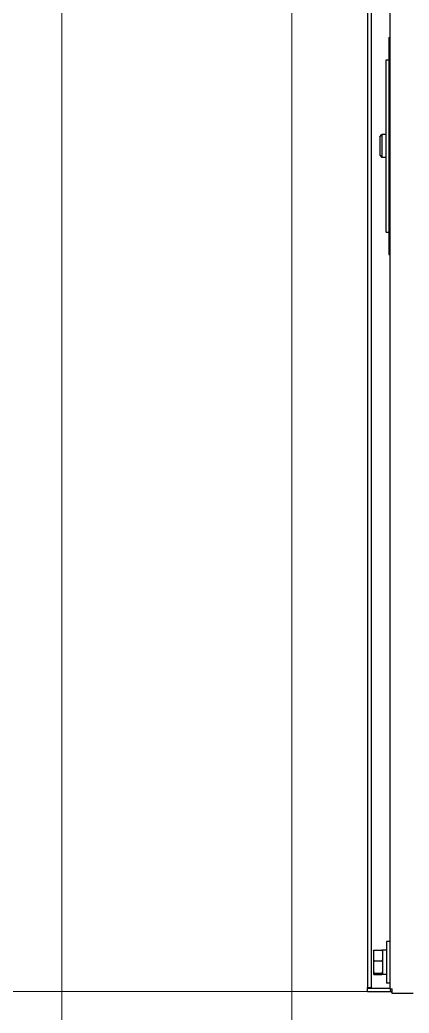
# Model space of a CAD drawing. Header units: millimetres. Extents: x 0 to 87554, y -20854 to 20404.
# Drawn here: x 6995.1 to 7164.4, y 6164.2 to 6596.1 of the extents above; entities that cross this region are included whole.
import ezdxf

# ---------------------------------------------------------------- set-up
doc = ezdxf.new("R2010")
doc.units = ezdxf.units.MM
doc.linetypes.add('HIDDEN', pattern=[9.525, 6.35, -3.175])
doc.layers.get('0').update_dxf_attribs({"lineweight": 15})
for name, color, linetype in [('2401-01089_0', 7, 'Continuous'), ('2401-01144-S-M6-16HWM_0', 7, 'Continuous'), ('4208-10637_0', 7, 'Continuous'), ('4208-10658_0', 7, 'Continuous'), ('4215-12649_2_1_0', 7, 'Continuous'), ('4215-12657_0', 7, 'Continuous')]:
    doc.layers.add(name, color=color, linetype=linetype)

# ---------------------------------------------------------------- blocks, each defined once
blk = doc.blocks.new('ty7')
at = {"color": 107, "linetype": 'HIDDEN', "ltscale": 200}
blk.add_line((0, -71.51), (0, 663.49), dxfattribs=at)
blk.add_arc((0, 663.49), 735, 180, 270, dxfattribs=at)
blk = doc.blocks.new('ju7888')
at = {"layer": '2401-01089_0', "color": 87, "linetype": 'Continuous'}
for p, q in [((281.79, -1320.98), (281.79, -1322.78)), ((291.79, -1320.98), (291.79, -1322.78)), ((282.79, -1323.78), (281.79, -1322.78)), ((281.79, -1322.78), (291.79, -1322.78)), ((282.79, -1323.78), (290.79, -1323.78)), ((290.79, -1323.78), (291.79, -1322.78))]:
    blk.add_line(p, q, dxfattribs=at)
at = {"layer": '2401-01144-S-M6-16HWM_0', "color": 87, "linetype": 'Continuous'}
for p, q in [((632.79, -1319.28), (632.79, -1320.88)), ((632.79, -1320.88), (650.79, -1320.88)), ((636.44, -1320.88), (636.44, -1322.48)), ((647.14, -1320.88), (647.14, -1322.48)), ((650.79, -1319.28), (650.79, -1320.88)), ((636.44, -1322.48), (647.14, -1322.48)), ((636.51, -1326.18), (636.51, -1322.78)), ((641.18, -1326.18), (641.18, -1322.78)), ((646.45, -1326.18), (646.45, -1322.78)), ((647.07, -1326.18), (647.07, -1322.78)), ((636.58, -1326.48), (647, -1326.48))]:
    blk.add_line(p, q, dxfattribs=at)
for points, knots in [([(636.58, -1322.48), (636.57, -1322.5), (636.55, -1322.6), (636.53, -1322.7), (636.51, -1322.78)], [0, 0, 0, 0, 0.234726, 1, 1, 1, 1]), ([(646.45, -1322.78), (646.46, -1322.75), (646.48, -1322.65), (646.5, -1322.55), (646.52, -1322.48)], [0, 0, 0, 0, 0.264569, 1, 1, 1, 1]), ([(647, -1322.48), (647, -1322.5), (647.03, -1322.6), (647.05, -1322.7), (647.07, -1322.78)], [0, 0, 0, 0, 0.234726, 1, 1, 1, 1]), ([(636.58, -1326.48), (636.57, -1326.45), (636.55, -1326.35), (636.53, -1326.25), (636.51, -1326.18)], [0, 0, 0, 0, 0.234726, 1, 1, 1, 1]), ([(646.45, -1326.18), (646.46, -1326.2), (646.48, -1326.3), (646.5, -1326.4), (646.52, -1326.48)], [0, 0, 0, 0, 0.264569, 1, 1, 1, 1]), ([(647, -1326.48), (647, -1326.45), (647.03, -1326.35), (647.05, -1326.25), (647.07, -1326.18)], [0, 0, 0, 0, 0.234726, 1, 1, 1, 1])]:
    blk.add_open_spline(points, degree=3, knots=knots, dxfattribs=at)
for points in [[(636.51, -1322.78), (636.68, -1322.67), (636.86, -1322.57), (637.04, -1322.48)], [(640.64, -1322.48), (640.82, -1322.57), (641, -1322.67), (641.18, -1322.78)], [(641.18, -1322.78), (641.37, -1322.67), (641.57, -1322.57), (641.78, -1322.48)], [(645.85, -1322.48), (646.06, -1322.57), (646.26, -1322.67), (646.45, -1322.78)], [(636.51, -1326.18), (636.68, -1326.28), (636.86, -1326.38), (637.04, -1326.48)], [(640.64, -1326.48), (640.82, -1326.38), (641, -1326.28), (641.18, -1326.18)], [(641.18, -1326.18), (641.37, -1326.28), (641.57, -1326.38), (641.78, -1326.48)], [(645.85, -1326.48), (646.06, -1326.38), (646.26, -1326.28), (646.45, -1326.18)]]:
    blk.add_open_spline(points, degree=3, dxfattribs=at)
at = {"layer": '4208-10637_0', "color": 87, "linetype": 'Continuous'}
for p, q in [((249.29, -1320.98), (249.29, -1319.78)), ((324.29, -1320.98), (249.29, -1320.98)), ((324.29, -1320.98), (324.29, -1319.78))]:
    blk.add_line(p, q, dxfattribs=at)
at = {"layer": '4208-10658_0', "color": 87, "linetype": 'Continuous'}
for p, q in [((239.59, -1319.78), (239.59, -1319.28)), ((239.59, -1319.78), (333.99, -1319.78)), ((333.99, -1319.78), (333.99, -1319.28))]:
    blk.add_line(p, q, dxfattribs=at)
at = {"layer": '4215-12649_2_1_0', "color": 87, "linetype": 'Continuous'}
for p, q in [((652.99, -1329.03), (652.99, -1319.28)), ((654.49, -1329.03), (654.49, -1318.87)), ((35.57, -1329.03), (652.79, -1329.03)), ((35.89, -1327.53), (652.79, -1327.53)), ((652.79, -1327.53), (652.79, -1327.33)), ((652.79, -1329.03), (652.79, -1327.53)), ((652.99, -1329.03), (652.79, -1329.03)), ((654.49, -1329.03), (652.99, -1329.03))]:
    blk.add_line(p, q, dxfattribs=at)
at = {"layer": '4215-12657_0', "color": 87, "linetype": 'Continuous'}
for p, q in [((655.29, -1309.28), (655.29, -1318.28)), ((653.29, -1319.28), (-78.71, -1319.28)), ((653.29, -1319.28), (653.29, -1318.28)), ((655.29, -1318.28), (653.29, -1318.28))]:
    blk.add_line(p, q, dxfattribs=at)
blk.add_arc((653.29, -1317.28), 2, 270, 330, dxfattribs=at)

msp = doc.modelspace()

# ---------------------------------------------------------------- linework, layer by layer
msp.add_lwpolyline([(7113.387, 7219.757), (7013.387, 7219.757), (7013.387, 5105.757), (7113.387, 5105.757)], close=True)

# ---------------------------------------------------------------- block references
at = {"rotation": 270}
for name, p in [('ju7888', (8475.412, 6828.046)), ('ty7', (6482.898, 6173.557))]:
    msp.add_blockref(name, p, dxfattribs=at)

doc.saveas('drawing.dxf')
